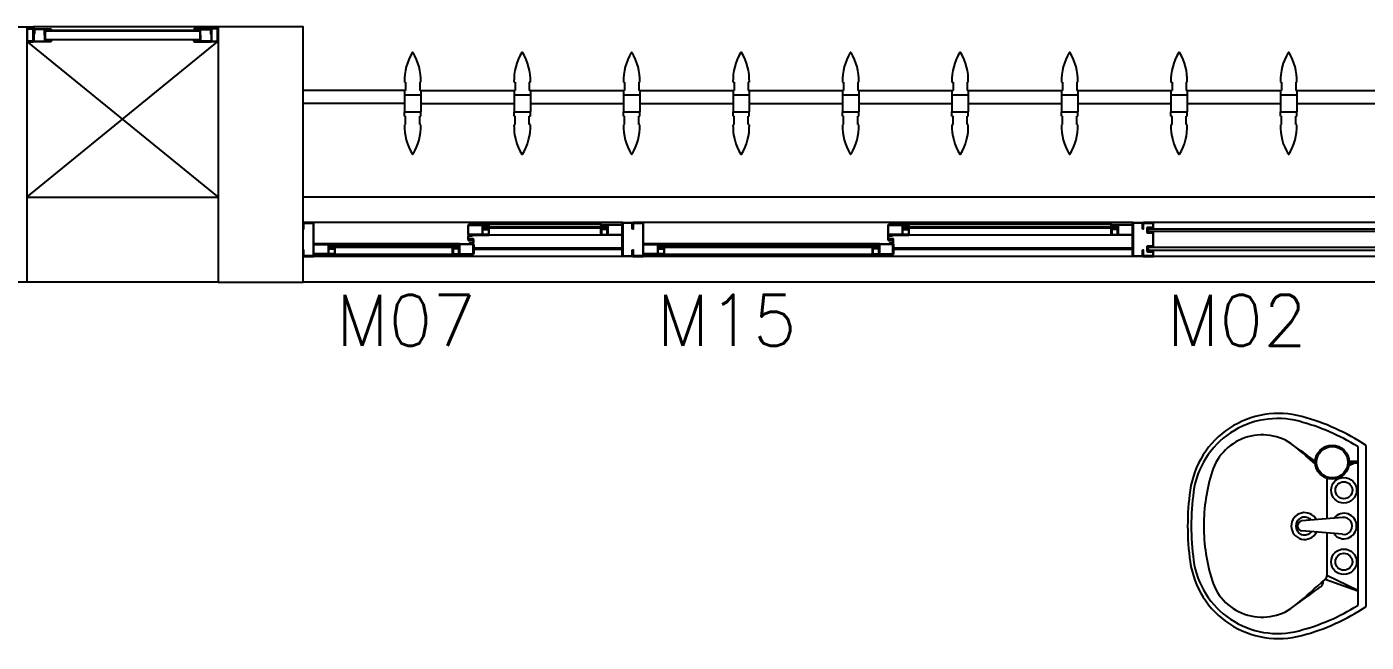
# Model space of a CAD drawing. Header units: millimetres. Extents: x 1887 to 2405, y 1100 to 1335.
# Drawn here: x 2229.36 to 2232.51, y 1240.202 to 1241.648 of the extents above; entities that cross this region are included whole.
import ezdxf

# ---------------------------------------------------------------- set-up
doc = ezdxf.new("R2010")
doc.units = ezdxf.units.MM
for name, color, linetype in [('AR-ALV', 2, 'Continuous'), ('AR-BRISES', 1, 'Continuous'), ('AR-ESQ', 1, 'Continuous'), ('AR-ESTC', 3, 'Continuous'), ('AR-SHAFT', 1, 'Continuous'), ('AR-TXTESQ1-CONG', 1, 'Continuous'), ('AR-WC', 7, 'Continuous'), ('BR-PAINEL', 1, 'Continuous'), ('BR-SUPORTE', 1, 'Continuous'), ('DT-ESQ-BAGUETE-C', 2, 'Continuous'), ('DT-ESQ-BAGUETE-V', 1, 'Continuous'), ('DT-ESQ-CHAPA DOBRADA-V', 1, 'Continuous'), ('DT-ESQ-MARCO-V', 1, 'Continuous'), ('DT-ESQ-PERFIL CADEIRA-C', 2, 'Continuous'), ('DT-ESQ-PERFIL CADEIRA-V', 1, 'Continuous'), ('DT-ESQ-PERFIL U SIMPLES-C', 2, 'Continuous'), ('DT-ESQ-PERFIL U-C', 2, 'Continuous'), ('DT-ESQ-PERFIL U-V', 1, 'Continuous'), ('DT-ESQ-VENEZIANA-C', 2, 'Continuous'), ('DT-ESQ-VENEZIANA-V', 2, 'Continuous'), ('DT-ESQ-VIDRO-C', 2, 'Continuous'), ('DT-ESQ-VIDRO-V', 2, 'Continuous'), ('WC1', 1, 'Continuous'), ('WC2', 1, 'Continuous'), ('WC3', 1, 'Continuous')]:
    doc.layers.add(name, color=color, linetype=linetype)
doc.styles.add('S12', font='simplex.shx', dxfattribs={"width": 1.1, "height": 0.12})

# ---------------------------------------------------------------- blocks, each defined once
blk = doc.blocks.new('LVTR-01P')
at = {"layer": 'WC1'}
for centre, radius, start, end in [((0.2424, -0.2861), 0.5176, 146.4501, 164.8885), ((-0.2424, -0.2861), 0.5176, 15.1115, 33.5499), ((-0.0544, -0.2059), 0.2102, 164.8885, 261.8746), ((0.0544, -0.2059), 0.2102, 278.1254, 15.1115), ((0, 0.175), 0.595, 261.8746, 270), ((0, 0.175), 0.595, 270, 278.1254)]:
    blk.add_arc(centre, radius, start, end, dxfattribs=at)
at = {"layer": 'WC2'}
for p, q in [((0.189, 0), (-0.189, 0)), ((-0.1869, -0.02), (0.1869, -0.02)), ((-0.0199, -0.0561), (-0.0119, -0.1511)), ((0.0195, -0.0561), (0.0115, -0.1511)), ((-0.112, -0.0924), (-0.0168, -0.0924)), ((0.0165, -0.0924), (0.1161, -0.0924))]:
    blk.add_line(p, q, dxfattribs=at)
for centre, radius in [((-0.15, -0.08), 0.04), ((-0.084, -0.0525), 0.02), ((0.084, -0.0525), 0.02)]:
    blk.add_circle(centre, radius, dxfattribs=at)
for centre, radius, start, end in [((-0.0002, -0.0527), 0.02, 350.3752, 189.6248), ((0.1161, -0.105), 0.0126, 41.3277, 90), ((4.9199, -4.5336), 6.7189, 138.93408, 139.44029), ((-4.9199, -4.5336), 6.7189, 40.55971, 41.32768), ((-0.0002, -0.1501), 0.0118, 184.8124, 355.1876), ((-0.0909, -0.2449), 0.1233, 139.4403, 252.413), ((0.0909, -0.2449), 0.1233, 287.587, 40.5597), ((0, 0.042), 0.4242, 252.413, 270), ((0, 0.042), 0.4242, 270, 287.587)]:
    blk.add_arc(centre, radius, start, end, dxfattribs=at)
at = {"layer": 'WC3'}
for p, q in [((-0.152, -0.02), (-0.152, -0.0401)), ((-0.148, -0.02), (-0.148, -0.0401)), ((-0.148, -0.0276), (-0.1415, -0.0409)), ((0.1518, -0.02), (0.1161, -0.0924)), ((0.1528, -0.02), (0.1256, -0.0967)), ((-0.148, -0.0335), (-0.1456, -0.0402))]:
    blk.add_line(p, q, dxfattribs=at)
for centre, radius in [((-0.084, -0.0525), 0.03), ((0.084, -0.0525), 0.03), ((-0.15, -0.08), 0.037)]:
    blk.add_circle(centre, radius, dxfattribs=at)
for centre, radius, start, end in [((0.2424, -0.2861), 0.505, 148.2072, 165.2817), ((0, -0.0525), 0.03, 308.8043, 231.1957), ((-0.2424, -0.2861), 0.505, 14.7183, 31.7928), ((5.2813, -4.0721), 6.7189, 143.96959, 144.44029), ((0, -0.1449), 0.0315, 117.9488, 62.7672), ((0.1319, -0.1152), 0.0137, 36.1653, 98.2711), ((-5.2813, -4.0721), 6.7189, 35.55971, 36.16525), ((0, -0.1449), 0.021, 130.9255, 50.2909), ((-0.0531, -0.2084), 0.1995, 165.2817, 262.1149), ((0.0531, -0.2084), 0.1995, 277.8851, 14.7183), ((0, 0.175), 0.5866, 262.1149, 270), ((0, 0.175), 0.5866, 270, 277.8851)]:
    blk.add_arc(centre, radius, start, end, dxfattribs=at)
blk = doc.blocks.new('EF31-P')
at = {"layer": 'DT-ESQ-BAGUETE-C', "ltscale": 0.1}
for points in [[(3.81, -0.08), (3.7965, -0.08), (3.7965, -0.0785), (3.8095, -0.0785, 0.414214), (3.81, -0.078), (3.81, -0.067, 0.414214), (3.8095, -0.0665), (3.7965, -0.0665), (3.7965, -0.065), (3.81, -0.065, -0.414214), (3.8115, -0.0665), (3.8115, -0.0785, -0.414214)], [(4.3015, -0.08), (4.315, -0.08), (4.315, -0.0785), (4.302, -0.0785, -0.414214), (4.3015, -0.078), (4.3015, -0.067, -0.414214), (4.302, -0.0665), (4.315, -0.0665), (4.315, -0.065), (4.3015, -0.065, 0.414214), (4.3, -0.0665), (4.3, -0.0785, 0.414214)], [(4.7975, -0.08), (4.784, -0.08), (4.784, -0.0785), (4.797, -0.0785, 0.414214), (4.7975, -0.078), (4.7975, -0.067, 0.414214), (4.797, -0.0665), (4.784, -0.0665), (4.784, -0.065), (4.7975, -0.065, -0.414214), (4.799, -0.0665), (4.799, -0.0785, -0.414214)], [(5.0765, -0.08), (5.09, -0.08), (5.09, -0.0785), (5.077, -0.0785, -0.414214), (5.0765, -0.078), (5.0765, -0.067, -0.414214), (5.077, -0.0665), (5.09, -0.0665), (5.09, -0.065), (5.0765, -0.065, 0.414214), (5.075, -0.0665), (5.075, -0.0785, 0.414214)], [(3.2485, -0.125), (3.235, -0.125), (3.235, -0.1235), (3.248, -0.1235, 0.414214), (3.2485, -0.123), (3.2485, -0.112, 0.414214), (3.248, -0.1115), (3.235, -0.1115), (3.235, -0.11), (3.2485, -0.11, -0.414214), (3.25, -0.1115), (3.25, -0.1235, -0.414214)], [(3.7265, -0.125), (3.74, -0.125), (3.74, -0.1235), (3.727, -0.1235, -0.414214), (3.7265, -0.123), (3.7265, -0.112, -0.414214), (3.727, -0.1115), (3.74, -0.1115), (3.74, -0.11), (3.7265, -0.11, 0.414214), (3.725, -0.1115), (3.725, -0.1235, 0.414214)], [(4.4485, -0.125), (4.435, -0.125), (4.435, -0.1235), (4.448, -0.1235, 0.414214), (4.4485, -0.123), (4.4485, -0.112, 0.414214), (4.448, -0.1115), (4.435, -0.1115), (4.435, -0.11), (4.4485, -0.11, -0.414214), (4.45, -0.1115), (4.45, -0.1235, -0.414214)], [(4.714, -0.125), (4.7275, -0.125), (4.7275, -0.1235), (4.7145, -0.1235, -0.414214), (4.714, -0.123), (4.714, -0.112, -0.414214), (4.7145, -0.1115), (4.7275, -0.1115), (4.7275, -0.11), (4.714, -0.11, 0.414214), (4.7125, -0.1115), (4.7125, -0.1235, 0.414214)]]:
    blk.add_lwpolyline(points, format="xyb", close=True, dxfattribs=at)
at = {"layer": 'DT-ESQ-BAGUETE-V', "ltscale": 0.1}
for p, q in [((3.81, -0.065), (4.3015, -0.065)), ((4.7975, -0.065), (5.0765, -0.065)), ((3.2485, -0.11), (3.7265, -0.11)), ((4.4485, -0.11), (4.714, -0.11))]:
    blk.add_line(p, q, dxfattribs=at)
at = {"layer": 'DT-ESQ-CHAPA DOBRADA-V', "ltscale": 0.1}
for p, q in [((3.2, -0.077), (3.7615, -0.077)), ((3.2, -0.08), (3.7615, -0.08)), ((4.4, -0.077), (4.749, -0.077)), ((4.4, -0.08), (4.749, -0.08))]:
    blk.add_line(p, q, dxfattribs=at)
at = {"layer": 'DT-ESQ-MARCO-V', "ltscale": 0.1}
for p, q in [((2.5985, -0.06), (3.1515, -0.06)), ((2.5985, -0.14), (3.1515, -0.14))]:
    blk.add_line(p, q, dxfattribs=at)
at = {"layer": 'DT-ESQ-PERFIL CADEIRA-C', "ltscale": 0.1}
for p, q in [((3.7635, -0.0885), (3.81, -0.0885)), ((4.35, -0.0885), (4.3015, -0.0885)), ((4.751, -0.0885), (4.7975, -0.0885)), ((5.125, -0.0885), (5.0765, -0.0885)), ((3.2, -0.1335), (3.2485, -0.1335)), ((3.773, -0.1335), (3.7265, -0.1335)), ((4.4, -0.1335), (4.4485, -0.1335)), ((4.7605, -0.1335), (4.714, -0.1335))]:
    blk.add_line(p, q, dxfattribs=at)
for points in [[(3.81, -0.087, -1), (3.81, -0.09), (3.7635, -0.09, -0.414214), (3.7615, -0.088), (3.7615, -0.067, -0.414214), (3.7635, -0.065), (3.795, -0.065, -0.414214), (3.7965, -0.0665), (3.7965, -0.087)], [(3.7965, -0.0885, -0.198913), (3.7954, -0.0881, -0.198913), (3.795, -0.087), (3.795, -0.067, 0.414214), (3.7945, -0.0665), (3.7635, -0.0665, 0.414214), (3.763, -0.067), (3.763, -0.088, 0.414214), (3.7635, -0.0885)], [(4.3015, -0.09), (4.35, -0.09), (4.35, -0.0885), (4.315, -0.0885, 0.198912), (4.3161, -0.0881, 0.198913), (4.3165, -0.087), (4.3165, -0.067, -0.414214), (4.317, -0.0665), (4.35, -0.0665), (4.35, -0.065), (4.3165, -0.065, 0.414214), (4.315, -0.0665), (4.315, -0.0785), (4.315, -0.08), (4.315, -0.087), (4.3015, -0.087, 1)], [(4.7975, -0.087, -1), (4.7975, -0.09), (4.751, -0.09, -0.414214), (4.749, -0.088), (4.749, -0.067, -0.414214), (4.751, -0.065), (4.7825, -0.065, -0.414214), (4.784, -0.0665), (4.784, -0.087)], [(4.784, -0.0885, -0.198913), (4.7829, -0.0881, -0.198913), (4.7825, -0.087), (4.7825, -0.067, 0.414214), (4.782, -0.0665), (4.751, -0.0665, 0.414214), (4.7505, -0.067), (4.7505, -0.088, 0.414214), (4.751, -0.0885)], [(5.0765, -0.09), (5.125, -0.09), (5.125, -0.0885), (5.09, -0.0885, 0.198912), (5.0911, -0.0881, 0.198913), (5.0915, -0.087), (5.0915, -0.067, -0.414214), (5.092, -0.0665), (5.125, -0.0665), (5.125, -0.065), (5.0915, -0.065, 0.414214), (5.09, -0.0665), (5.09, -0.0785), (5.09, -0.08), (5.09, -0.087), (5.0765, -0.087, 1)], [(3.2485, -0.135), (3.2, -0.135), (3.2, -0.1335), (3.235, -0.1335, -0.198912), (3.2339, -0.1331, -0.198913), (3.2335, -0.132), (3.2335, -0.112, 0.414214), (3.233, -0.1115), (3.2, -0.1115), (3.2, -0.11), (3.2335, -0.11, -0.414214), (3.235, -0.1115), (3.235, -0.1235), (3.235, -0.125), (3.235, -0.132), (3.2485, -0.132, -1)], [(3.7265, -0.132, 1), (3.7265, -0.135), (3.773, -0.135, 0.414214), (3.775, -0.133), (3.775, -0.112, 0.414214), (3.773, -0.11), (3.7415, -0.11, 0.414214), (3.74, -0.1115), (3.74, -0.132)], [(3.74, -0.1335, 0.198913), (3.7411, -0.1331, 0.198913), (3.7415, -0.132), (3.7415, -0.112, -0.414214), (3.742, -0.1115), (3.773, -0.1115, -0.414214), (3.7735, -0.112), (3.7735, -0.133, -0.414214), (3.773, -0.1335)], [(4.4485, -0.135), (4.4, -0.135), (4.4, -0.1335), (4.435, -0.1335, -0.198912), (4.4339, -0.1331, -0.198913), (4.4335, -0.132), (4.4335, -0.112, 0.414214), (4.433, -0.1115), (4.4, -0.1115), (4.4, -0.11), (4.4335, -0.11, -0.414214), (4.435, -0.1115), (4.435, -0.1235), (4.435, -0.125), (4.435, -0.132), (4.4485, -0.132, -1)], [(4.714, -0.132, 1), (4.714, -0.135), (4.7605, -0.135, 0.414214), (4.7625, -0.133), (4.7625, -0.112, 0.414214), (4.7605, -0.11), (4.729, -0.11, 0.414214), (4.7275, -0.1115), (4.7275, -0.132)], [(4.7275, -0.1335, 0.198913), (4.7286, -0.1331, 0.198913), (4.729, -0.132), (4.729, -0.112, -0.414214), (4.7295, -0.1115), (4.7605, -0.1115, -0.414214), (4.761, -0.112), (4.761, -0.133, -0.414214), (4.7605, -0.1335)]]:
    blk.add_lwpolyline(points, format="xyb", close=True, dxfattribs=at)
at = {"layer": 'DT-ESQ-PERFIL CADEIRA-V', "ltscale": 0.1}
for p, q in [((3.795, -0.09), (4.3015, -0.09)), ((4.7825, -0.09), (5.0765, -0.09)), ((3.2485, -0.135), (3.7265, -0.135)), ((4.4485, -0.135), (4.714, -0.135))]:
    blk.add_line(p, q, dxfattribs=at)
at = {"layer": 'DT-ESQ-PERFIL U SIMPLES-C', "ltscale": 0.1}
for points in [[(3.7635, -0.102), (3.7715, -0.102), (3.7715, -0.1005), (3.7635, -0.1005, -0.414214), (3.763, -0.1), (3.763, -0.092, -0.414214), (3.7635, -0.0915), (3.7715, -0.0915), (3.7715, -0.09), (3.7635, -0.09, 0.414214), (3.7615, -0.092), (3.7615, -0.1, 0.414214)], [(4.751, -0.102), (4.759, -0.102), (4.759, -0.1005), (4.751, -0.1005, -0.414214), (4.7505, -0.1), (4.7505, -0.092, -0.414214), (4.751, -0.0915), (4.759, -0.0915), (4.759, -0.09), (4.751, -0.09, 0.414214), (4.749, -0.092), (4.749, -0.1, 0.414214)], [(3.773, -0.098), (3.765, -0.098), (3.765, -0.0995), (3.773, -0.0995, -0.414214), (3.7735, -0.1), (3.7735, -0.108, -0.414214), (3.773, -0.1085), (3.765, -0.1085), (3.765, -0.11), (3.773, -0.11, 0.414214), (3.775, -0.108), (3.775, -0.1, 0.414214)], [(4.7605, -0.098), (4.7525, -0.098), (4.7525, -0.0995), (4.7605, -0.0995, -0.414214), (4.761, -0.1), (4.761, -0.108, -0.414214), (4.7605, -0.1085), (4.7525, -0.1085), (4.7525, -0.11), (4.7605, -0.11, 0.414214), (4.7625, -0.108), (4.7625, -0.1, 0.414214)]]:
    blk.add_lwpolyline(points, format="xyb", close=True, dxfattribs=at)
at = {"layer": 'DT-ESQ-PERFIL U-C', "ltscale": 0.1}
for points in [[(3.15, -0.1285), (3.15, -0.1385, 0.414214), (3.1515, -0.14), (3.1735, -0.14, 0.414214), (3.175, -0.1385), (3.175, -0.125), (3.1735, -0.125), (3.1735, -0.138, -0.414214), (3.173, -0.1385), (3.152, -0.1385, -0.414214), (3.1515, -0.138), (3.1515, -0.1285), (3.1645, -0.1285, 0.414214), (3.166, -0.127), (3.166, -0.117, 0.414214), (3.1645, -0.1155), (3.1515, -0.1155), (3.1515, -0.0845), (3.1645, -0.0845, 0.414214), (3.166, -0.083), (3.166, -0.073, 0.414214), (3.1645, -0.0715), (3.1515, -0.0715), (3.1515, -0.062, -0.414214), (3.152, -0.0615), (3.173, -0.0615, -0.414214), (3.1735, -0.062), (3.1735, -0.075), (3.175, -0.075), (3.175, -0.0615, 0.414214), (3.1735, -0.06), (3.1515, -0.06, 0.414214), (3.15, -0.0615), (3.15, -0.0715, 0.414214), (3.1515, -0.073), (3.1645, -0.073), (3.1645, -0.083), (3.1515, -0.083), (3.1515, -0.083, 0.414214), (3.15, -0.0845), (3.15, -0.1155, 0.414214), (3.1515, -0.117), (3.1515, -0.117), (3.1645, -0.117), (3.1645, -0.127), (3.1515, -0.127, 0.414214)], [(3.175, -0.0615, -0.414214), (3.1765, -0.06), (3.1985, -0.06, -0.414214), (3.2, -0.0615), (3.2, -0.1385, -0.414214), (3.1985, -0.14), (3.1765, -0.14, -0.414214), (3.175, -0.1385), (3.175, -0.125), (3.1765, -0.125), (3.1765, -0.138, 0.414214), (3.177, -0.1385), (3.198, -0.1385, 0.414214), (3.1985, -0.138), (3.1985, -0.062, 0.414214), (3.198, -0.0615), (3.177, -0.0615, 0.414214), (3.1765, -0.062), (3.1765, -0.075), (3.175, -0.075)], [(4.375, -0.0615, 0.414214), (4.3735, -0.06), (4.3515, -0.06, 0.414214), (4.35, -0.0615), (4.35, -0.1385, 0.414214), (4.3515, -0.14), (4.3735, -0.14, 0.414214), (4.375, -0.1385), (4.375, -0.125), (4.3735, -0.125), (4.3735, -0.138, -0.414214), (4.373, -0.1385), (4.352, -0.1385, -0.414214), (4.3515, -0.138), (4.3515, -0.062, -0.414214), (4.352, -0.0615), (4.373, -0.0615, -0.414214), (4.3735, -0.062), (4.3735, -0.075), (4.375, -0.075)], [(4.375, -0.0615, -0.414214), (4.3765, -0.06), (4.3985, -0.06, -0.414214), (4.4, -0.0615), (4.4, -0.1385, -0.414214), (4.3985, -0.14), (4.3765, -0.14, -0.414214), (4.375, -0.1385), (4.375, -0.125), (4.3765, -0.125), (4.3765, -0.138, 0.414214), (4.377, -0.1385), (4.398, -0.1385, 0.414214), (4.3985, -0.138), (4.3985, -0.062, 0.414214), (4.398, -0.0615), (4.377, -0.0615, 0.414214), (4.3765, -0.062), (4.3765, -0.075), (4.375, -0.075)], [(5.15, -0.0615, 0.414214), (5.1485, -0.06), (5.1265, -0.06, 0.414214), (5.125, -0.0615), (5.125, -0.1385, 0.414214), (5.1265, -0.14), (5.1485, -0.14, 0.414214), (5.15, -0.1385), (5.15, -0.125), (5.1485, -0.125), (5.1485, -0.138, -0.414214), (5.148, -0.1385), (5.127, -0.1385, -0.414214), (5.1265, -0.138), (5.1265, -0.062, -0.414214), (5.127, -0.0615), (5.148, -0.0615, -0.414214), (5.1485, -0.062), (5.1485, -0.075), (5.15, -0.075)]]:
    blk.add_lwpolyline(points, format="xyb", close=True, dxfattribs=at)
at = {"layer": 'DT-ESQ-PERFIL U-V', "ltscale": 0.1}
for p, q in [((3.1985, -0.06), (4.3515, -0.06)), ((4.3985, -0.06), (5.1265, -0.06)), ((3.1985, -0.14), (4.3515, -0.14)), ((4.3985, -0.14), (5.1265, -0.14))]:
    blk.add_line(p, q, dxfattribs=at)
at = {"layer": 'DT-ESQ-VIDRO-C', "ltscale": 0.1}
for points in [[(3.1625, -0.081), (3.1625, -0.075), (2.5875, -0.075), (2.5875, -0.081)], [(4.3125, -0.085), (4.3125, -0.082), (3.799, -0.082), (3.799, -0.085)], [(5.0875, -0.085), (5.0875, -0.082), (4.7865, -0.082), (4.7865, -0.085)], [(3.238, -0.13), (3.238, -0.127), (3.737, -0.127), (3.737, -0.13)], [(4.438, -0.13), (4.438, -0.127), (4.7245, -0.127), (4.7245, -0.13)]]:
    blk.add_lwpolyline(points, close=True, dxfattribs=at)
at = {"layer": 'DT-ESQ-VIDRO-V', "ltscale": 0.1}
blk.add_lwpolyline([(3.1625, -0.119), (3.1625, -0.125), (2.5875, -0.125), (2.5875, -0.119)], close=True, dxfattribs=at)
blk = doc.blocks.new('EF01-P')
at = {"layer": 'DT-ESQ-BAGUETE-C', "ltscale": 0.1}
for points in [[(0.0015, 0.035), (0.015, 0.035), (0.015, 0.0335), (0.0015, 0.0335), (0.0015, 0.005), (0.015, 0.005), (0.015, 0.0035), (0.0015, 0.0035, -0.414214), (0, 0.005), (0, 0.0335, -0.414214)], [(0.4485, 0.035), (0.435, 0.035), (0.435, 0.0335), (0.4485, 0.0335), (0.4485, 0.005), (0.435, 0.005), (0.435, 0.0035), (0.4485, 0.0035, 0.414214), (0.45, 0.005), (0.45, 0.0335, 0.414214)]]:
    blk.add_lwpolyline(points, format="xyb", close=True, dxfattribs=at)
at = {"layer": 'DT-ESQ-PERFIL CADEIRA-C', "color": 2, "ltscale": 0.1}
for points in [[(0.01, 0.0015), (0.01, 0.003), (0.0015, 0.003, 1), (0.0015, 0), (0.015, 0, 0.414214), (0.0165, 0.0015), (0.0165, 0.0335), (0.043, 0.0335)], [(0.407, 0.0065), (0.432, 0.0065), (0.432, 0.0165), (0.4335, 0.0165), (0.4335, 0.0065, -0.414214), (0.432, 0.005), (0.407, 0.005), (0.3935, 0.005, -1), (0.3935, 0.008), (0.407, 0.008), (0.407, 0.02), (0.407, 0.032), (0.3935, 0.032, -1), (0.3935, 0.035), (0.407, 0.035), (0.4335, 0.035, -0.414214), (0.435, 0.0335), (0.435, 0.0015), (0.4485, 0.0015)]]:
    blk.add_lwpolyline(points, format="xyb", dxfattribs=at)
at = {"layer": 'DT-ESQ-PERFIL CADEIRA-C', "ltscale": 0.1}
for points in [[(0.043, 0.0065), (0.018, 0.0065), (0.018, 0.0165), (0.0165, 0.0165), (0.0165, 0.0065, 0.414214), (0.018, 0.005), (0.043, 0.005), (0.0565, 0.005, 1), (0.0565, 0.008), (0.043, 0.008), (0.043, 0.02), (0.043, 0.032), (0.0565, 0.032, 1), (0.0565, 0.035), (0.043, 0.035), (0.0165, 0.035, 0.414214), (0.015, 0.0335), (0.015, 0.0015), (0.0015, 0.0015)], [(0.0415, 0.02), (0.0415, 0.032, -0.414214), (0.043, 0.0335), (0.0565, 0.0335)], [(0.4085, 0.02), (0.4085, 0.032, 0.414214), (0.407, 0.0335), (0.3935, 0.0335)], [(0.44, 0.0015), (0.44, 0.003), (0.4485, 0.003, -1), (0.4485, 0), (0.435, 0, -0.414214), (0.4335, 0.0015), (0.4335, 0.0335), (0.407, 0.0335)], [(0.0415, 0.02), (0.0415, 0.008, 0.414214), (0.043, 0.0065), (0.0565, 0.0065)], [(0.4085, 0.02), (0.4085, 0.008, -0.414214), (0.407, 0.0065), (0.3935, 0.0065)]]:
    blk.add_lwpolyline(points, format="xyb", dxfattribs=at)
at = {"layer": 'DT-ESQ-PERFIL CADEIRA-V', "ltscale": 0.1}
blk.add_line((0.015, 0), (0.435, 0), dxfattribs=at)
at = {"layer": 'DT-ESQ-VENEZIANA-C', "ltscale": 0.1}
for p, q in [((0.043, 0.0105), (0.407, 0.0105)), ((0.043, 0.009), (0.407, 0.009))]:
    blk.add_line(p, q, dxfattribs=at)
at = {"layer": 'DT-ESQ-VENEZIANA-V', "ltscale": 0.1}
blk.add_line((0.043, 0.031), (0.407, 0.031), dxfattribs=at)
blk = doc.blocks.new('BR-MODULO8')
at = {"layer": 'BR-PAINEL'}
for p, q in [((-4.9117, 0.27), (-4.9092, 0.27)), ((-4.9092, 0.27), (-4.9092, 0.25)), ((-4.8758, 0.27), (-4.8758, 0.25)), ((-4.8733, 0.27), (-4.8758, 0.27)), ((-4.6542, 0.27), (-4.6517, 0.27)), ((-4.6517, 0.27), (-4.6517, 0.25)), ((-4.6183, 0.27), (-4.6183, 0.25)), ((-4.6158, 0.27), (-4.6183, 0.27)), ((-4.3967, 0.27), (-4.3942, 0.27)), ((-4.3942, 0.27), (-4.3942, 0.25)), ((-4.3608, 0.27), (-4.3608, 0.25)), ((-4.3583, 0.27), (-4.3608, 0.27)), ((-4.1392, 0.27), (-4.1367, 0.27)), ((-4.1367, 0.27), (-4.1367, 0.25)), ((-4.1033, 0.27), (-4.1033, 0.25)), ((-4.1008, 0.27), (-4.1033, 0.27)), ((-3.8817, 0.27), (-3.8792, 0.27)), ((-3.8792, 0.27), (-3.8792, 0.25)), ((-3.8458, 0.27), (-3.8458, 0.25)), ((-3.8433, 0.27), (-3.8458, 0.27)), ((-3.6242, 0.27), (-3.6217, 0.27)), ((-3.6217, 0.27), (-3.6217, 0.25)), ((-3.5883, 0.27), (-3.5883, 0.25)), ((-3.5858, 0.27), (-3.5883, 0.27)), ((-3.3667, 0.27), (-3.3642, 0.27)), ((-3.3642, 0.27), (-3.3642, 0.25)), ((-3.3308, 0.27), (-3.3308, 0.25)), ((-3.3283, 0.27), (-3.3308, 0.27)), ((-3.1092, 0.27), (-3.1067, 0.27)), ((-3.1067, 0.27), (-3.1067, 0.25)), ((-3.0733, 0.27), (-3.0733, 0.25)), ((-3.0708, 0.27), (-3.0733, 0.27)), ((-2.8517, 0.27), (-2.8492, 0.27)), ((-2.8492, 0.27), (-2.8492, 0.25)), ((-2.8158, 0.27), (-2.8158, 0.25)), ((-2.8133, 0.27), (-2.8158, 0.27)), ((-4.9117, 0.25), (-4.9117, 0.24)), ((-4.9117, 0.25), (-4.9092, 0.25)), ((-4.9117, 0.24), (-4.8733, 0.24)), ((-4.9117, 0.24), (-4.9117, 0.2)), ((-4.8733, 0.25), (-4.8758, 0.25)), ((-4.8733, 0.25), (-4.8733, 0.24)), ((-4.8733, 0.24), (-4.8733, 0.2)), ((-4.6542, 0.25), (-4.6542, 0.24)), ((-4.6542, 0.25), (-4.6517, 0.25)), ((-4.6542, 0.24), (-4.6158, 0.24)), ((-4.6542, 0.24), (-4.6542, 0.2)), ((-4.6158, 0.25), (-4.6183, 0.25)), ((-4.6158, 0.25), (-4.6158, 0.24)), ((-4.6158, 0.24), (-4.6158, 0.2)), ((-4.3967, 0.25), (-4.3967, 0.24)), ((-4.3967, 0.25), (-4.3942, 0.25)), ((-4.3967, 0.24), (-4.3583, 0.24)), ((-4.3967, 0.24), (-4.3967, 0.2)), ((-4.3583, 0.25), (-4.3608, 0.25)), ((-4.3583, 0.25), (-4.3583, 0.24)), ((-4.3583, 0.24), (-4.3583, 0.2)), ((-4.1392, 0.25), (-4.1392, 0.24)), ((-4.1392, 0.25), (-4.1367, 0.25)), ((-4.1392, 0.24), (-4.1008, 0.24)), ((-4.1392, 0.24), (-4.1392, 0.2)), ((-4.1008, 0.25), (-4.1033, 0.25)), ((-4.1008, 0.25), (-4.1008, 0.24)), ((-4.1008, 0.24), (-4.1008, 0.2)), ((-3.8817, 0.25), (-3.8817, 0.24)), ((-3.8817, 0.25), (-3.8792, 0.25)), ((-3.8817, 0.24), (-3.8433, 0.24)), ((-3.8817, 0.24), (-3.8817, 0.2)), ((-3.8433, 0.25), (-3.8458, 0.25)), ((-3.8433, 0.25), (-3.8433, 0.24)), ((-3.8433, 0.24), (-3.8433, 0.2)), ((-3.6242, 0.25), (-3.6242, 0.24)), ((-3.6242, 0.25), (-3.6217, 0.25)), ((-3.6242, 0.24), (-3.5858, 0.24)), ((-3.6242, 0.24), (-3.6242, 0.2)), ((-3.5858, 0.25), (-3.5883, 0.25)), ((-3.5858, 0.25), (-3.5858, 0.24)), ((-3.5858, 0.24), (-3.5858, 0.2)), ((-3.3667, 0.25), (-3.3667, 0.24)), ((-3.3667, 0.25), (-3.3642, 0.25)), ((-3.3667, 0.24), (-3.3283, 0.24)), ((-3.3667, 0.24), (-3.3667, 0.2)), ((-3.3283, 0.25), (-3.3308, 0.25)), ((-3.3283, 0.25), (-3.3283, 0.24)), ((-3.3283, 0.24), (-3.3283, 0.2)), ((-3.1092, 0.25), (-3.1092, 0.24)), ((-3.1092, 0.25), (-3.1067, 0.25)), ((-3.1092, 0.24), (-3.0708, 0.24)), ((-3.1092, 0.24), (-3.1092, 0.2)), ((-3.0708, 0.25), (-3.0733, 0.25)), ((-3.0708, 0.25), (-3.0708, 0.24)), ((-3.0708, 0.24), (-3.0708, 0.2)), ((-2.8517, 0.25), (-2.8517, 0.24)), ((-2.8517, 0.25), (-2.8492, 0.25)), ((-2.8517, 0.24), (-2.8133, 0.24)), ((-2.8517, 0.24), (-2.8517, 0.2)), ((-2.8133, 0.25), (-2.8158, 0.25)), ((-2.8133, 0.25), (-2.8133, 0.24)), ((-2.8133, 0.24), (-2.8133, 0.2)), ((-4.9117, 0.2), (-4.8733, 0.2)), ((-4.9117, 0.19), (-4.9117, 0.2)), ((-4.9117, 0.19), (-4.9092, 0.19)), ((-4.9092, 0.17), (-4.9092, 0.19)), ((-4.8733, 0.19), (-4.8758, 0.19)), ((-4.8758, 0.17), (-4.8758, 0.19)), ((-4.8733, 0.19), (-4.8733, 0.2)), ((-4.6542, 0.2), (-4.6158, 0.2)), ((-4.6542, 0.19), (-4.6542, 0.2)), ((-4.6542, 0.19), (-4.6517, 0.19)), ((-4.6517, 0.17), (-4.6517, 0.19)), ((-4.6158, 0.19), (-4.6183, 0.19)), ((-4.6183, 0.17), (-4.6183, 0.19)), ((-4.6158, 0.19), (-4.6158, 0.2)), ((-4.3967, 0.2), (-4.3583, 0.2)), ((-4.3967, 0.19), (-4.3967, 0.2)), ((-4.3967, 0.19), (-4.3942, 0.19)), ((-4.3942, 0.17), (-4.3942, 0.19)), ((-4.3583, 0.19), (-4.3608, 0.19)), ((-4.3608, 0.17), (-4.3608, 0.19)), ((-4.3583, 0.19), (-4.3583, 0.2)), ((-4.1392, 0.2), (-4.1008, 0.2)), ((-4.1392, 0.19), (-4.1392, 0.2)), ((-4.1392, 0.19), (-4.1367, 0.19)), ((-4.1367, 0.17), (-4.1367, 0.19)), ((-4.1008, 0.19), (-4.1033, 0.19)), ((-4.1033, 0.17), (-4.1033, 0.19)), ((-4.1008, 0.19), (-4.1008, 0.2)), ((-3.8817, 0.2), (-3.8433, 0.2)), ((-3.8817, 0.19), (-3.8817, 0.2)), ((-3.8817, 0.19), (-3.8792, 0.19)), ((-3.8792, 0.17), (-3.8792, 0.19)), ((-3.8433, 0.19), (-3.8458, 0.19)), ((-3.8458, 0.17), (-3.8458, 0.19)), ((-3.8433, 0.19), (-3.8433, 0.2)), ((-3.6242, 0.2), (-3.5858, 0.2)), ((-3.6242, 0.19), (-3.6242, 0.2)), ((-3.6242, 0.19), (-3.6217, 0.19)), ((-3.6217, 0.17), (-3.6217, 0.19)), ((-3.5858, 0.19), (-3.5883, 0.19)), ((-3.5883, 0.17), (-3.5883, 0.19)), ((-3.5858, 0.19), (-3.5858, 0.2)), ((-3.3667, 0.2), (-3.3283, 0.2)), ((-3.3667, 0.19), (-3.3667, 0.2)), ((-3.3667, 0.19), (-3.3642, 0.19)), ((-3.3642, 0.17), (-3.3642, 0.19)), ((-3.3283, 0.19), (-3.3308, 0.19)), ((-3.3308, 0.17), (-3.3308, 0.19)), ((-3.3283, 0.19), (-3.3283, 0.2)), ((-3.1092, 0.2), (-3.0708, 0.2)), ((-3.1092, 0.19), (-3.1092, 0.2)), ((-3.1092, 0.19), (-3.1067, 0.19)), ((-3.1067, 0.17), (-3.1067, 0.19)), ((-3.0708, 0.19), (-3.0733, 0.19)), ((-3.0733, 0.17), (-3.0733, 0.19)), ((-3.0708, 0.19), (-3.0708, 0.2)), ((-2.8517, 0.2), (-2.8133, 0.2)), ((-2.8517, 0.19), (-2.8517, 0.2)), ((-2.8517, 0.19), (-2.8492, 0.19)), ((-2.8492, 0.17), (-2.8492, 0.19)), ((-2.8133, 0.19), (-2.8158, 0.19)), ((-2.8158, 0.17), (-2.8158, 0.19)), ((-2.8133, 0.19), (-2.8133, 0.2)), ((-4.9117, 0.17), (-4.9092, 0.17)), ((-4.8733, 0.17), (-4.8758, 0.17)), ((-4.6542, 0.17), (-4.6517, 0.17)), ((-4.6158, 0.17), (-4.6183, 0.17)), ((-4.3967, 0.17), (-4.3942, 0.17)), ((-4.3583, 0.17), (-4.3608, 0.17)), ((-4.1392, 0.17), (-4.1367, 0.17)), ((-4.1008, 0.17), (-4.1033, 0.17)), ((-3.8817, 0.17), (-3.8792, 0.17)), ((-3.8433, 0.17), (-3.8458, 0.17)), ((-3.6242, 0.17), (-3.6217, 0.17)), ((-3.5858, 0.17), (-3.5883, 0.17)), ((-3.3667, 0.17), (-3.3642, 0.17)), ((-3.3283, 0.17), (-3.3308, 0.17)), ((-3.1092, 0.17), (-3.1067, 0.17)), ((-3.0708, 0.17), (-3.0733, 0.17)), ((-2.8517, 0.17), (-2.8492, 0.17)), ((-2.8133, 0.17), (-2.8158, 0.17))]:
    blk.add_line(p, q, dxfattribs=at)
for centre, radius, start, end in [((-4.7867, 0.2739), 0.1251, 148.4721, 181.772), ((-4.8925, 0.3387), 0.001, 37.1012, 142.8988), ((-4.9983, 0.2739), 0.1251, 358.228, 31.5279), ((-4.5292, 0.2739), 0.1251, 148.4721, 181.772), ((-4.635, 0.3387), 0.001, 37.1012, 142.8988), ((-4.7408, 0.2739), 0.1251, 358.228, 31.5279), ((-4.2717, 0.2739), 0.1251, 148.4721, 181.772), ((-4.3775, 0.3387), 0.001, 37.1012, 142.8988), ((-4.4833, 0.2739), 0.1251, 358.228, 31.5279), ((-4.0142, 0.2739), 0.1251, 148.4721, 181.772), ((-4.12, 0.3387), 0.001, 37.1012, 142.8988), ((-4.2258, 0.2739), 0.1251, 358.228, 31.5279), ((-3.7567, 0.2739), 0.1251, 148.4721, 181.772), ((-3.8625, 0.3387), 0.001, 37.1012, 142.8988), ((-3.9683, 0.2739), 0.1251, 358.228, 31.5279), ((-3.4992, 0.2739), 0.1251, 148.4721, 181.772), ((-3.605, 0.3387), 0.001, 37.1012, 142.8988), ((-3.7108, 0.2739), 0.1251, 358.228, 31.5279), ((-3.2417, 0.2739), 0.1251, 148.4721, 181.772), ((-3.3475, 0.3387), 0.001, 37.1012, 142.8988), ((-3.4533, 0.2739), 0.1251, 358.228, 31.5279), ((-2.9842, 0.2739), 0.1251, 148.4721, 181.772), ((-3.09, 0.3387), 0.001, 37.1012, 142.8988), ((-3.1958, 0.2739), 0.1251, 358.228, 31.5279), ((-2.7267, 0.2739), 0.1251, 148.4721, 181.772), ((-2.8325, 0.3387), 0.001, 37.1012, 142.8988), ((-2.9383, 0.2739), 0.1251, 358.228, 31.5279), ((-4.7867, 0.1661), 0.1251, 178.228, 211.5279), ((-4.9983, 0.1661), 0.1251, 328.4721, 1.772), ((-4.5292, 0.1661), 0.1251, 178.228, 211.5279), ((-4.7408, 0.1661), 0.1251, 328.4721, 1.772), ((-4.2717, 0.1661), 0.1251, 178.228, 211.5279), ((-4.4833, 0.1661), 0.1251, 328.4721, 1.772), ((-4.0142, 0.1661), 0.1251, 178.228, 211.5279), ((-4.2258, 0.1661), 0.1251, 328.4721, 1.772), ((-3.7567, 0.1661), 0.1251, 178.228, 211.5279), ((-3.9683, 0.1661), 0.1251, 328.4721, 1.772), ((-3.4992, 0.1661), 0.1251, 178.228, 211.5279), ((-3.7108, 0.1661), 0.1251, 328.4721, 1.772), ((-3.2417, 0.1661), 0.1251, 178.228, 211.5279), ((-3.4533, 0.1661), 0.1251, 328.4721, 1.772), ((-2.9842, 0.1661), 0.1251, 178.228, 211.5279), ((-3.1958, 0.1661), 0.1251, 328.4721, 1.772), ((-2.7267, 0.1661), 0.1251, 178.228, 211.5279), ((-2.9383, 0.1661), 0.1251, 328.4721, 1.772), ((-4.8925, 0.1013), 0.001, 217.1012, 322.8988), ((-4.635, 0.1013), 0.001, 217.1012, 322.8988), ((-4.3775, 0.1013), 0.001, 217.1012, 322.8988), ((-4.12, 0.1013), 0.001, 217.1012, 322.8988), ((-3.8625, 0.1013), 0.001, 217.1012, 322.8988), ((-3.605, 0.1013), 0.001, 217.1012, 322.8988), ((-3.3475, 0.1013), 0.001, 217.1012, 322.8988), ((-3.09, 0.1013), 0.001, 217.1012, 322.8988), ((-2.8325, 0.1013), 0.001, 217.1012, 322.8988)]:
    blk.add_arc(centre, radius, start, end, dxfattribs=at)
at = {"layer": 'BR-SUPORTE'}
for p, q in [((-4.9117, 0.25), (-5.15, 0.25)), ((-4.8733, 0.25), (-4.6517, 0.25)), ((-4.6158, 0.25), (-4.3942, 0.25)), ((-4.3583, 0.25), (-4.1367, 0.25)), ((-4.1008, 0.25), (-3.8792, 0.25)), ((-3.8433, 0.25), (-3.6217, 0.25)), ((-3.5858, 0.25), (-3.3642, 0.25)), ((-3.3283, 0.25), (-3.1067, 0.25)), ((-3.0708, 0.25), (-2.8492, 0.25)), ((-2.8133, 0.25), (-2.5917, 0.25)), ((-4.9117, 0.22), (-5.15, 0.22)), ((-4.8733, 0.22), (-4.6542, 0.22)), ((-4.6158, 0.22), (-4.3967, 0.22)), ((-4.3583, 0.22), (-4.1392, 0.22)), ((-4.1008, 0.22), (-3.8817, 0.22)), ((-3.8433, 0.22), (-3.6242, 0.22)), ((-3.5858, 0.22), (-3.3667, 0.22)), ((-3.3283, 0.22), (-3.1092, 0.22)), ((-3.0708, 0.22), (-2.8517, 0.22)), ((-2.8133, 0.22), (-2.5942, 0.22))]:
    blk.add_line(p, q, dxfattribs=at)
blk = doc.blocks.new('EF01C-P')
at = {"layer": 'DT-ESQ-BAGUETE-C', "ltscale": 0.1}
for points in [[(0.0015, 0.035), (0.015, 0.035), (0.015, 0.0335), (0.0015, 0.0335), (0.0015, 0.005), (0.015, 0.005), (0.015, 0.0035), (0.0015, 0.0035, -0.414214), (0, 0.005), (0, 0.0335, -0.414214)], [(0.4485, 0.035), (0.435, 0.035), (0.435, 0.0335), (0.4485, 0.0335), (0.4485, 0.005), (0.435, 0.005), (0.435, 0.0035), (0.4485, 0.0035, 0.414214), (0.45, 0.005), (0.45, 0.0335, 0.414214)]]:
    blk.add_lwpolyline(points, format="xyb", close=True, dxfattribs=at)
at = {"layer": 'DT-ESQ-PERFIL CADEIRA-C', "ltscale": 0.1}
for points in [[(0.01, 0.0015), (0.01, 0.003), (0.0015, 0.003, 1), (0.0015, 0), (0.015, 0, 0.414214), (0.0165, 0.0015), (0.0165, 0.0335), (0.043, 0.0335)], [(0.043, 0.0065), (0.018, 0.0065), (0.018, 0.0165), (0.0165, 0.0165), (0.0165, 0.0065, 0.414214), (0.018, 0.005), (0.043, 0.005), (0.0565, 0.005, 1), (0.0565, 0.008), (0.043, 0.008), (0.043, 0.02), (0.043, 0.032), (0.0565, 0.032, 1), (0.0565, 0.035), (0.043, 0.035), (0.0165, 0.035, 0.414214), (0.015, 0.0335), (0.015, 0.0015), (0.0015, 0.0015)], [(0.0415, 0.02), (0.0415, 0.032, -0.414214), (0.043, 0.0335), (0.0565, 0.0335)], [(0.407, 0.0065), (0.432, 0.0065), (0.432, 0.0165), (0.4335, 0.0165), (0.4335, 0.0065, -0.414214), (0.432, 0.005), (0.407, 0.005), (0.3935, 0.005, -1), (0.3935, 0.008), (0.407, 0.008), (0.407, 0.02), (0.407, 0.032), (0.3935, 0.032, -1), (0.3935, 0.035), (0.407, 0.035), (0.4335, 0.035, -0.414214), (0.435, 0.0335), (0.435, 0.0015), (0.4485, 0.0015)], [(0.4085, 0.02), (0.4085, 0.032, 0.414214), (0.407, 0.0335), (0.3935, 0.0335)], [(0.44, 0.0015), (0.44, 0.003), (0.4485, 0.003, -1), (0.4485, 0), (0.435, 0, -0.414214), (0.4335, 0.0015), (0.4335, 0.0335), (0.407, 0.0335)], [(0.0415, 0.02), (0.0415, 0.008, 0.414214), (0.043, 0.0065), (0.0565, 0.0065)], [(0.4085, 0.02), (0.4085, 0.008, -0.414214), (0.407, 0.0065), (0.3935, 0.0065)]]:
    blk.add_lwpolyline(points, format="xyb", dxfattribs=at)
at = {"layer": 'DT-ESQ-PERFIL CADEIRA-V', "ltscale": 0.1}
blk.add_line((0.015, 0), (0.435, 0), dxfattribs=at)
at = {"layer": 'DT-ESQ-VENEZIANA-C', "ltscale": 0.1}
for p, q in [((0.043, 0.0105), (0.407, 0.0105)), ((0.043, 0.009), (0.407, 0.009))]:
    blk.add_line(p, q, dxfattribs=at)
at = {"layer": 'DT-ESQ-VENEZIANA-V', "ltscale": 0.1}
blk.add_line((0.043, 0.031), (0.407, 0.031), dxfattribs=at)

msp = doc.modelspace()

# ---------------------------------------------------------------- linework, layer by layer
at = {"layer": 'AR-ALV'}
for p, q in [((2229.3597, 1241.2485), (2229.8097, 1241.2485)), ((2229.8097, 1241.0485), (2229.3597, 1241.0485))]:
    msp.add_line(p, q, dxfattribs=at)
at = {"layer": 'AR-ESQ'}
for p, q in [((2235.1597, 1241.2485), (2230.0097, 1241.2485)), ((2235.1597, 1241.0485), (2230.0097, 1241.0485))]:
    msp.add_line(p, q, dxfattribs=at)
at = {"layer": 'AR-ESTC'}
for points in [[(2229.3597, 1241.0485), (2229.1597, 1241.0485), (2229.1597, 1241.6485), (2229.3597, 1241.6485)], [(2229.8097, 1241.0485), (2230.0097, 1241.0485), (2230.0097, 1241.6485), (2229.8097, 1241.6485)]]:
    msp.add_lwpolyline(points, close=True, dxfattribs=at)
at = {"layer": 'AR-SHAFT'}
for p, q in [((2229.3597, 1241.2485), (2229.8092, 1241.6139)), ((2229.3601, 1241.6139), (2229.8097, 1241.2485))]:
    msp.add_line(p, q, dxfattribs=at)

# ---------------------------------------------------------------- block references
at = {"layer": 'AR-BRISES'}
msp.add_blockref('BR-MODULO8', (2235.1597, 1241.2485), dxfattribs=at)
at = {"layer": 'AR-ESQ', "rotation": 180}
for name, p in [('EF01-P', (2229.8097, 1241.6485)), ('EF01C-P', (2229.8097, 1241.6485)), ('EF31-P', (2235.1597, 1241.0485))]:
    msp.add_blockref(name, p, dxfattribs=at)
at = {"layer": 'AR-WC', "rotation": 270}
msp.add_blockref('LVTR-01P', (2232.5097, 1240.4753), dxfattribs=at)

# ---------------------------------------------------------------- texts
at = {"layer": 'AR-TXTESQ1-CONG', "style": 'S12'}
for s, p in [('M07', (2230.0869, 1240.8988)), ('M15', (2230.8409, 1240.8988)), ('M02', (2232.0409, 1240.8988))]:
    msp.add_text(s, height=0.12, dxfattribs=at).set_placement(p)

doc.saveas('drawing.dxf')
